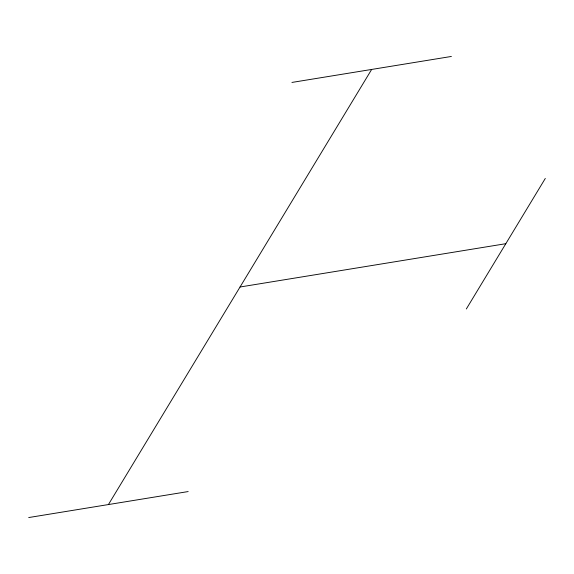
<?xml version="1.0" encoding="UTF-8"?>
<svg xmlns="http://www.w3.org/2000/svg" width="574" height="574" viewBox="0 0 574 574"><rect width="100%" height="100%" fill="white"/><g stroke="black" fill="none" stroke-linecap="round" stroke-linejoin="round"><path stroke-width="0.86" d="M108.429 504.553L371.658 69.447M466.332 308.963L545.3 178.428M291.929 82.434L451.386 56.453M240.047 287L505.816 243.692M28.7 517.547L188.164 491.566"/></g></svg>
